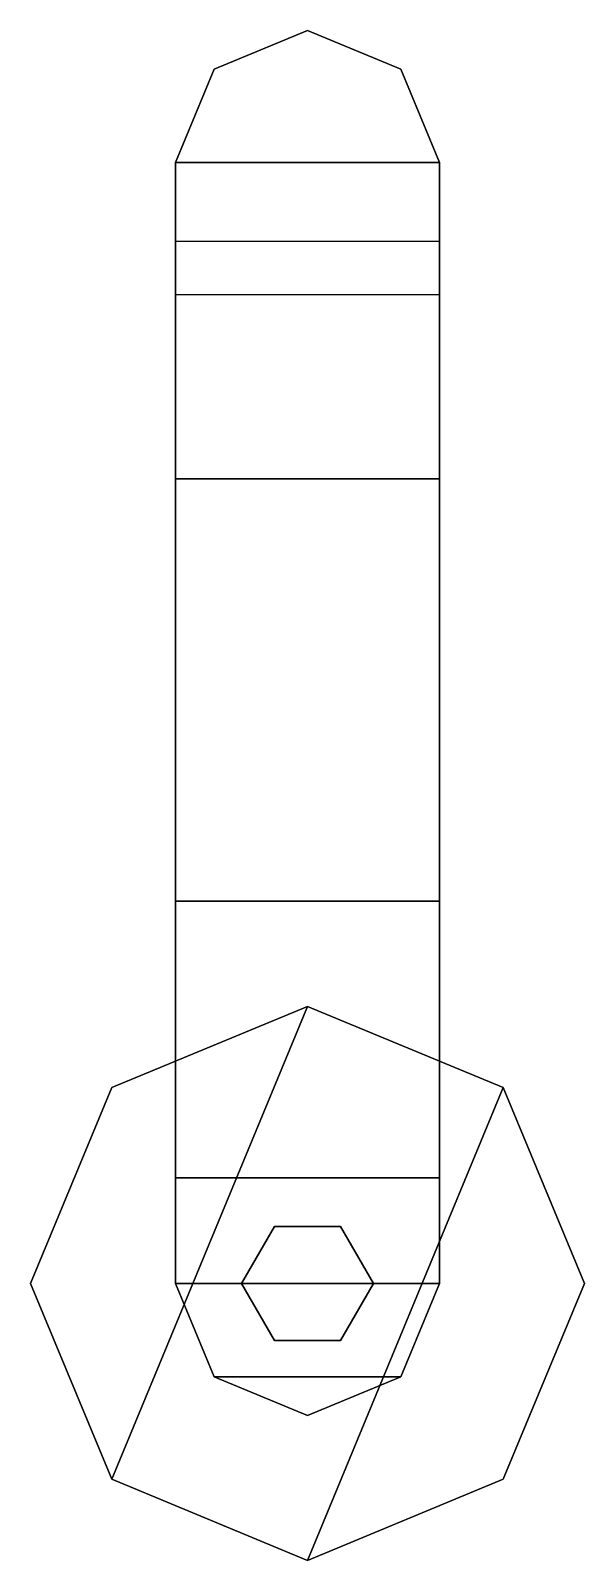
# Model space of a CAD drawing. Extents: x -0.21 to 0.21, y -1.06 to 0.1.
import ezdxf

# ---------------------------------------------------------------- set-up
doc = ezdxf.new("R2010")
doc.units = 0
doc.layers.add('OUTRIGGER', color=1, linetype='CONTINUOUS')

msp = doc.modelspace()

# ---------------------------------------------------------------- linework, layer by layer
at = {"layer": 'OUTRIGGER'}
for points in [[(0, 0.1, 0.51), (-0.0707, 0.0707, 0.51), (-0.0707, 0.0707, 1), (0, 0.1, 1)], [(0.0707, 0.0707, 0.51), (0, 0.1, 0.51), (0, 0.1, 1), (0.0707, 0.0707, 1)], [(-0.0707, 0.0707, 0.51), (-0.1, 0, 0.51), (-0.1, 0, 1), (-0.0707, 0.0707, 1)], [(0.1, 0, 0.51), (0.0707, 0.0707, 0.51), (0.0707, 0.0707, 1), (0.1, 0, 1)], [(-0.1, -0.1, 0.51), (-0.1, -0.24, 0.44), (-0.1, -0.24, 1), (-0.1, 0, 1)], [(-0.1, 0, 0.51), (-0.1, -0.1, 0.51), (-0.1, 0, 1)], [(0.1, 0, 0.51), (0.1, -0.06, 0.51), (-0.1, -0.06, 0.51), (-0.1, 0, 0.51)], [(-0.1, 0, 1), (-0.1, -0.24, 1), (0.1, -0.24, 1), (0.1, 0, 1)], [(0.1, -0.24, 1), (0.1, -0.24, 0.44), (0.1, -0.1, 0.51), (0.1, 0, 1)], [(0.1, 0, 1), (0.1, -0.1, 0.51), (0.1, 0, 0.51), (0.1, 0, 1)], [(0.1, -0.1, 0.51), (0.1, -0.24, 0.44), (-0.1, -0.24, 0.44), (-0.1, -0.1, 0.51)], [(0.1, -0.24, 0.81), (0.1, -0.56, 0.63), (-0.1, -0.56, 0.63), (-0.1, -0.24, 0.81)], [(-0.1, -0.24, 0.81), (-0.1, -0.56, 0.63), (-0.1, -0.77, 0.63), (-0.1, -0.24, 1)], [(-0.1, -0.24, 1), (-0.1, -0.77, 0.63), (0.1, -0.77, 0.63), (0.1, -0.24, 1)], [(-0.1, -0.24, 0.81), (-0.1, -0.24, 0.63), (0.1, -0.24, 0.63), (0.1, -0.24, 0.81)], [(-0.1, -0.24, 0.44), (-0.1, -0.85, 0.44), (-0.1, -0.85, 0.63), (-0.1, -0.24, 0.63)], [(0.1, -0.24, 0.44), (0.1, -0.85, 0.44), (-0.1, -0.85, 0.44), (-0.1, -0.24, 0.44)], [(-0.1, -0.24, 0.63), (-0.1, -0.56, 0.63), (0.1, -0.56, 0.63), (0.1, -0.24, 0.63)], [(0.1, -0.77, 0.63), (0.1, -0.56, 0.63), (0.1, -0.24, 0.81), (0.1, -0.24, 1)], [(0.1, -0.85, 0.63), (0.1, -0.85, 0.44), (0.1, -0.24, 0.44), (0.1, -0.24, 0.63)], [(-0.1485, -0.7015, 1.01), (-0.21, -0.85, 1.01), (-0.1485, -0.9985, 1.01), (0, -0.64, 1.01)], [(0, -0.64, 0.96), (-0.1485, -0.7015, 0.96), (-0.1485, -0.7015, 1.01), (0, -0.64, 1.01)], [(0, -0.64, 1.01), (-0.1485, -0.9985, 1.01), (0, -1.06, 1.01), (0.1485, -0.7015, 1.01)], [(0.1485, -0.7015, 0.96), (0, -0.64, 0.96), (0, -0.64, 1.01), (0.1485, -0.7015, 1.01)], [(-0.1485, -0.7015, 0.96), (-0.21, -0.85, 0.96), (-0.21, -0.85, 1.01), (-0.1485, -0.7015, 1.01)], [(0.1485, -0.7015, 1.01), (0, -1.06, 1.01), (0.1485, -0.9985, 1.01), (0.21, -0.85, 1.01)], [(0.21, -0.85, 0.96), (0.1485, -0.7015, 0.96), (0.1485, -0.7015, 1.01), (0.21, -0.85, 1.01)], [(-0.1, -0.77, 0.63), (-0.1, -0.85, 0.63), (0.1, -0.85, 0.63), (0.1, -0.77, 0.63)], [(-0.025, -0.8067, 0.63), (-0.05, -0.85, 0.63), (-0.05, -0.85, 0.96), (-0.025, -0.8067, 0.96)], [(-0.025, -0.8067, 0.31), (-0.05, -0.85, 0.31), (-0.05, -0.85, 0.44), (-0.025, -0.8067, 0.44)], [(0.025, -0.8067, 0.63), (-0.025, -0.8067, 0.63), (-0.025, -0.8067, 0.96), (0.025, -0.8067, 0.96)], [(0.025, -0.8067, 0.31), (-0.025, -0.8067, 0.31), (-0.025, -0.8067, 0.44), (0.025, -0.8067, 0.44)], [(0.05, -0.85, 0.63), (0.025, -0.8067, 0.63), (0.025, -0.8067, 0.96), (0.05, -0.85, 0.96)], [(0.05, -0.85, 0.31), (0.025, -0.8067, 0.31), (0.025, -0.8067, 0.44), (0.05, -0.85, 0.44)], [(-0.21, -0.85, 0.96), (-0.1485, -0.9985, 0.96), (-0.1485, -0.9985, 1.01), (-0.21, -0.85, 1.01)], [(-0.1, -0.85, 0.44), (-0.0707, -0.9207, 0.44), (-0.0707, -0.9207, 0.63), (-0.1, -0.85, 0.63)], [(-0.1, -0.85, 0.63), (-0.0707, -0.9207, 0.63), (0.0707, -0.9207, 0.63), (0.1, -0.85, 0.63)], [(-0.05, -0.85, 0.63), (-0.025, -0.8933, 0.63), (-0.025, -0.8933, 0.96), (-0.05, -0.85, 0.96)], [(-0.05, -0.85, 0.31), (-0.025, -0.8933, 0.31), (-0.025, -0.8933, 0.44), (-0.05, -0.85, 0.44)], [(0.025, -0.8933, 0.63), (0.05, -0.85, 0.63), (0.05, -0.85, 0.96), (0.025, -0.8933, 0.96)], [(0.025, -0.8933, 0.31), (0.05, -0.85, 0.31), (0.05, -0.85, 0.44), (0.025, -0.8933, 0.44)], [(0.0707, -0.9207, 0.44), (0.1, -0.85, 0.44), (0.1, -0.85, 0.63), (0.0707, -0.9207, 0.63)], [(0.1485, -0.9985, 0.96), (0.21, -0.85, 0.96), (0.21, -0.85, 1.01), (0.1485, -0.9985, 1.01)], [(-0.025, -0.8933, 0.63), (0.025, -0.8933, 0.63), (0.025, -0.8933, 0.96), (-0.025, -0.8933, 0.96)], [(-0.025, -0.8933, 0.31), (0.025, -0.8933, 0.31), (0.025, -0.8933, 0.44), (-0.025, -0.8933, 0.44)], [(-0.0707, -0.9207, 0.44), (0, -0.95, 0.44), (0, -0.95, 0.63), (-0.0707, -0.9207, 0.63)], [(-0.0707, -0.9207, 0.63), (0, -0.95, 0.63), (0, -0.95, 0.63), (0.0707, -0.9207, 0.63)], [(0, -0.95, 0.44), (0.0707, -0.9207, 0.44), (0.0707, -0.9207, 0.63), (0, -0.95, 0.63)], [(-0.1485, -0.9985, 0.96), (0, -1.06, 0.96), (0, -1.06, 1.01), (-0.1485, -0.9985, 1.01)], [(0, -1.06, 0.96), (0.1485, -0.9985, 0.96), (0.1485, -0.9985, 1.01), (0, -1.06, 1.01)]]:
    msp.add_3dface(points, dxfattribs=at)

doc.saveas('drawing.dxf')
